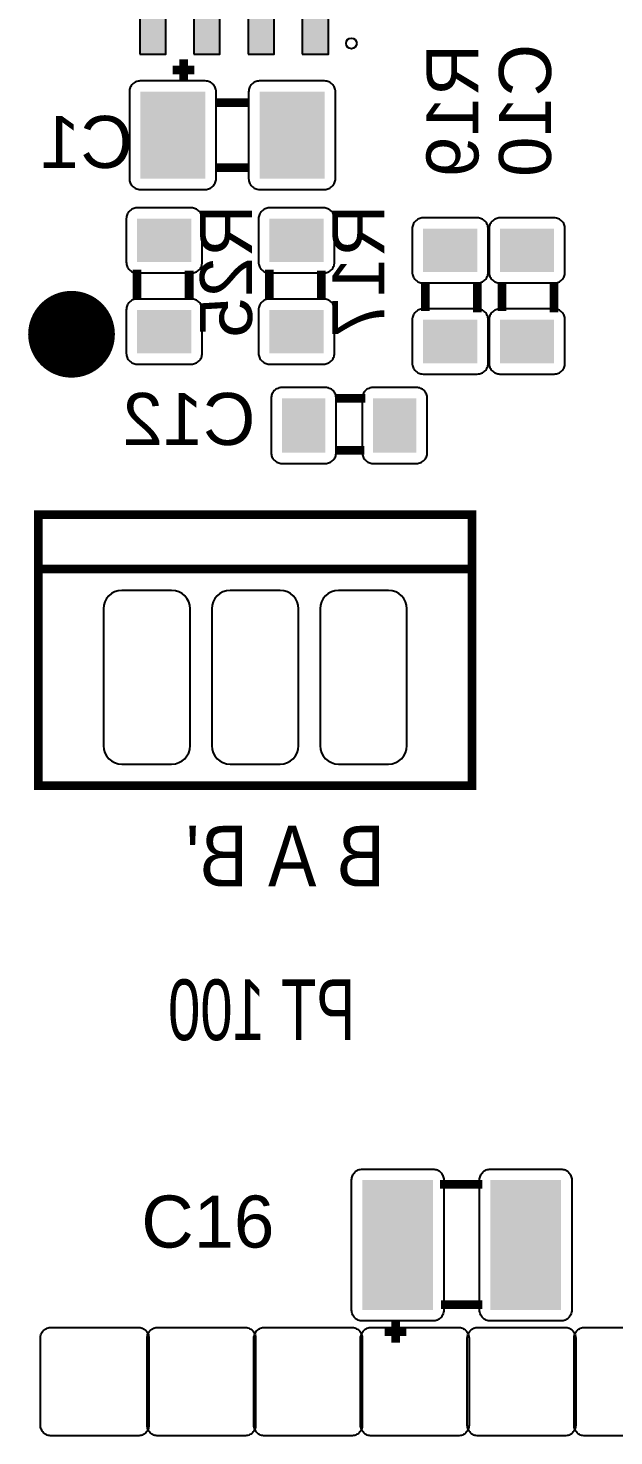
# Model space of a CAD drawing. Header units: inches. Extents: x -1.93 to 1.94, y -2.6 to 2.6.
# Drawn here: x 0.571 to 1.111, y -1.503 to -0.204 of the extents above; entities that cross this region are included whole.
import ezdxf

# ---------------------------------------------------------------- set-up
doc = ezdxf.new("R2010")
doc.units = ezdxf.units.IN
doc.layers.get('0').update_dxf_attribs({"linetype": 'CONTINUOUS'})

# ---------------------------------------------------------------- blocks, each defined once
blk = doc.blocks.new('RPAD')
blk.add_trace([(-0.5, -0.5), (-0.5, 0.5), (0.5, -0.5), (0.5, 0.5)])
blk = doc.blocks.new('EPAD')
at = {"const_width": 0.5}
blk.add_lwpolyline([(-0.25, 0, 1), (0.25, 0, 1)], format="xyb", close=True, dxfattribs=at)

msp = doc.modelspace()

# ---------------------------------------------------------------- linework, layer by layer
for points in [[(0.674102, -0.228413), (0.698102, -0.228413), (0.698102, -0.157413), (0.674102, -0.157413), (0.674102, -0.228413)], [(0.724102, -0.228413), (0.748102, -0.228413), (0.748102, -0.157413), (0.724102, -0.157413), (0.724102, -0.228413)], [(0.774102, -0.228413), (0.798102, -0.228413), (0.798102, -0.157413), (0.774102, -0.157413), (0.774102, -0.228413)], [(0.824102, -0.228413), (0.848102, -0.228413), (0.848102, -0.157413), (0.824102, -0.157413), (0.824102, -0.228413)], [(0.734606, -0.25315), (0.674606, -0.25315), (0.673567, -0.2532), (0.672562, -0.253348), (0.671595, -0.253591), (0.670671, -0.253921), (0.669794, -0.254336), (0.66897, -0.254831), (0.668203, -0.2554), (0.667497, -0.25604), (0.666857, -0.256746), (0.666287, -0.257514), (0.665793, -0.258338), (0.665378, -0.259214), (0.665047, -0.260138), (0.664805, -0.261105), (0.664657, -0.26211), (0.664606, -0.26315), (0.664606, -0.34315), (0.664657, -0.344189), (0.664805, -0.345194), (0.665047, -0.346161), (0.665378, -0.347085), (0.665793, -0.347961), (0.666287, -0.348785), (0.666857, -0.349553), (0.667497, -0.350259), (0.668203, -0.350899), (0.66897, -0.351469), (0.669794, -0.351963), (0.670671, -0.352378), (0.671595, -0.352709), (0.672562, -0.352951), (0.673567, -0.353099), (0.674606, -0.35315), (0.734606, -0.35315), (0.735646, -0.353099), (0.736651, -0.352951), (0.737618, -0.352709), (0.738542, -0.352378), (0.739418, -0.351963), (0.740242, -0.351469), (0.74101, -0.350899), (0.741716, -0.350259), (0.742356, -0.349553), (0.742925, -0.348785), (0.74342, -0.347961), (0.743835, -0.347085), (0.744165, -0.346161), (0.744407, -0.345194), (0.744556, -0.344189), (0.744606, -0.34315), (0.744606, -0.26315), (0.744556, -0.26211), (0.744407, -0.261105), (0.744165, -0.260138), (0.743835, -0.259214), (0.74342, -0.258338), (0.742925, -0.257514), (0.742356, -0.256746), (0.741716, -0.25604), (0.74101, -0.2554), (0.740242, -0.254831), (0.739418, -0.254336), (0.738542, -0.253921), (0.737618, -0.253591), (0.736651, -0.253348), (0.735646, -0.2532), (0.734606, -0.25315)], [(0.844606, -0.25315), (0.784606, -0.25315), (0.783567, -0.2532), (0.782562, -0.253348), (0.781595, -0.253591), (0.780671, -0.253921), (0.779794, -0.254336), (0.77897, -0.254831), (0.778203, -0.2554), (0.777497, -0.25604), (0.776857, -0.256746), (0.776287, -0.257514), (0.775793, -0.258338), (0.775378, -0.259214), (0.775047, -0.260138), (0.774805, -0.261105), (0.774657, -0.26211), (0.774606, -0.26315), (0.774606, -0.34315), (0.774657, -0.344189), (0.774805, -0.345194), (0.775047, -0.346161), (0.775378, -0.347085), (0.775793, -0.347961), (0.776287, -0.348785), (0.776857, -0.349553), (0.777497, -0.350259), (0.778203, -0.350899), (0.77897, -0.351469), (0.779794, -0.351963), (0.780671, -0.352378), (0.781595, -0.352709), (0.782562, -0.352951), (0.783567, -0.353099), (0.784606, -0.35315), (0.844606, -0.35315), (0.845646, -0.353099), (0.846651, -0.352951), (0.847618, -0.352709), (0.848542, -0.352378), (0.849418, -0.351963), (0.850242, -0.351469), (0.85101, -0.350899), (0.851716, -0.350259), (0.852356, -0.349553), (0.852925, -0.348785), (0.85342, -0.347961), (0.853835, -0.347085), (0.854165, -0.346161), (0.854407, -0.345194), (0.854556, -0.344189), (0.854606, -0.34315), (0.854606, -0.26315), (0.854556, -0.26211), (0.854407, -0.261105), (0.854165, -0.260138), (0.853835, -0.259214), (0.85342, -0.258338), (0.852925, -0.257514), (0.852356, -0.256746), (0.851716, -0.25604), (0.85101, -0.2554), (0.850242, -0.254831), (0.849418, -0.254336), (0.848542, -0.253921), (0.847618, -0.253591), (0.846651, -0.253348), (0.845646, -0.2532), (0.844606, -0.25315)], [(0.731732, -0.420252), (0.731732, -0.380252), (0.731682, -0.379213), (0.731533, -0.378207), (0.731291, -0.377241), (0.730961, -0.376317), (0.730546, -0.37544), (0.730051, -0.374616), (0.729482, -0.373848), (0.728842, -0.373143), (0.728135, -0.372502), (0.727368, -0.371933), (0.726544, -0.371439), (0.725668, -0.371024), (0.724744, -0.370693), (0.723777, -0.370451), (0.722772, -0.370302), (0.721732, -0.370252), (0.671732, -0.370252), (0.670693, -0.370302), (0.669688, -0.370451), (0.668721, -0.370693), (0.667797, -0.371024), (0.66692, -0.371439), (0.666096, -0.371933), (0.665329, -0.372502), (0.664623, -0.373143), (0.663983, -0.373848), (0.663413, -0.374616), (0.662919, -0.37544), (0.662504, -0.376317), (0.662173, -0.377241), (0.661931, -0.378207), (0.661783, -0.379213), (0.661732, -0.380252), (0.661732, -0.420252), (0.661783, -0.421291), (0.661931, -0.422296), (0.662173, -0.423263), (0.662504, -0.424187), (0.662919, -0.425064), (0.663413, -0.425888), (0.663983, -0.426656), (0.664623, -0.427361), (0.665329, -0.428002), (0.666096, -0.428571), (0.66692, -0.429065), (0.667797, -0.42948), (0.668721, -0.429811), (0.669688, -0.430053), (0.670693, -0.430202), (0.671732, -0.430252), (0.721732, -0.430252), (0.722772, -0.430202), (0.723777, -0.430053), (0.724744, -0.429811), (0.725668, -0.42948), (0.726544, -0.429065), (0.727368, -0.428571), (0.728135, -0.428002), (0.728842, -0.427361), (0.729482, -0.426656), (0.730051, -0.425888), (0.730546, -0.425064), (0.730961, -0.424187), (0.731291, -0.423263), (0.731533, -0.422296), (0.731682, -0.421291), (0.731732, -0.420252)], [(0.85378, -0.420252), (0.85378, -0.380252), (0.853729, -0.379213), (0.853581, -0.378207), (0.853339, -0.377241), (0.853008, -0.376317), (0.852593, -0.37544), (0.852098, -0.374616), (0.851529, -0.373848), (0.850889, -0.373143), (0.850183, -0.372502), (0.849415, -0.371933), (0.848591, -0.371439), (0.847715, -0.371024), (0.846791, -0.370693), (0.845824, -0.370451), (0.844819, -0.370302), (0.84378, -0.370252), (0.79378, -0.370252), (0.79274, -0.370302), (0.791735, -0.370451), (0.790768, -0.370693), (0.789844, -0.371024), (0.788968, -0.371439), (0.788144, -0.371933), (0.787376, -0.372502), (0.78667, -0.373143), (0.78603, -0.373848), (0.785461, -0.374616), (0.784966, -0.37544), (0.784551, -0.376317), (0.78422, -0.377241), (0.783978, -0.378207), (0.78383, -0.379213), (0.78378, -0.380252), (0.78378, -0.420252), (0.78383, -0.421291), (0.783978, -0.422296), (0.78422, -0.423263), (0.784551, -0.424187), (0.784966, -0.425064), (0.785461, -0.425888), (0.78603, -0.426656), (0.78667, -0.427361), (0.787376, -0.428002), (0.788144, -0.428571), (0.788968, -0.429065), (0.789844, -0.42948), (0.790768, -0.429811), (0.791735, -0.430053), (0.79274, -0.430202), (0.79378, -0.430252), (0.84378, -0.430252), (0.844819, -0.430202), (0.845824, -0.430053), (0.846791, -0.429811), (0.847715, -0.42948), (0.848591, -0.429065), (0.849415, -0.428571), (0.850183, -0.428002), (0.850889, -0.427361), (0.851529, -0.426656), (0.852098, -0.425888), (0.852593, -0.425064), (0.853008, -0.424187), (0.853339, -0.423263), (0.853581, -0.422296), (0.853729, -0.421291), (0.85378, -0.420252)], [(0.925512, -0.389449), (0.925512, -0.429449), (0.925562, -0.430488), (0.925711, -0.431493), (0.925953, -0.43246), (0.926283, -0.433384), (0.926698, -0.434261), (0.927193, -0.435085), (0.927762, -0.435852), (0.928402, -0.436558), (0.929109, -0.437198), (0.929876, -0.437768), (0.9307, -0.438262), (0.931576, -0.438677), (0.9325, -0.439008), (0.933467, -0.43925), (0.934472, -0.439398), (0.935512, -0.439449), (0.985512, -0.439449), (0.986551, -0.439398), (0.987556, -0.43925), (0.988523, -0.439008), (0.989447, -0.438677), (0.990324, -0.438262), (0.991148, -0.437768), (0.991915, -0.437198), (0.992621, -0.436558), (0.993261, -0.435852), (0.993831, -0.435085), (0.994326, -0.434261), (0.99474, -0.433384), (0.995071, -0.43246), (0.995313, -0.431493), (0.995461, -0.430488), (0.995512, -0.429449), (0.995512, -0.389449), (0.995461, -0.388409), (0.995313, -0.387404), (0.995071, -0.386437), (0.99474, -0.385513), (0.994326, -0.384637), (0.993831, -0.383813), (0.993261, -0.383045), (0.992621, -0.382339), (0.991915, -0.381699), (0.991148, -0.38113), (0.990324, -0.380635), (0.989447, -0.38022), (0.988523, -0.37989), (0.987556, -0.379648), (0.986551, -0.379499), (0.985512, -0.379449), (0.935512, -0.379449), (0.934472, -0.379499), (0.933467, -0.379648), (0.9325, -0.37989), (0.931576, -0.38022), (0.9307, -0.380635), (0.929876, -0.38113), (0.929109, -0.381699), (0.928402, -0.382339), (0.927762, -0.383045), (0.927193, -0.383813), (0.926698, -0.384637), (0.926283, -0.385513), (0.925953, -0.386437), (0.925711, -0.387404), (0.925562, -0.388409), (0.925512, -0.389449)], [(0.996378, -0.389449), (0.996378, -0.429449), (0.996428, -0.430488), (0.996577, -0.431493), (0.996819, -0.43246), (0.99715, -0.433384), (0.997564, -0.434261), (0.998059, -0.435085), (0.998628, -0.435852), (0.999269, -0.436558), (0.999975, -0.437198), (1.000742, -0.437768), (1.001566, -0.438262), (1.002443, -0.438677), (1.003367, -0.439008), (1.004333, -0.43925), (1.005339, -0.439398), (1.006378, -0.439449), (1.056378, -0.439449), (1.057417, -0.439398), (1.058422, -0.43925), (1.059389, -0.439008), (1.060313, -0.438677), (1.06119, -0.438262), (1.062014, -0.437768), (1.062781, -0.437198), (1.063487, -0.436558), (1.064128, -0.435852), (1.064697, -0.435085), (1.065192, -0.434261), (1.065606, -0.433384), (1.065937, -0.43246), (1.066179, -0.431493), (1.066328, -0.430488), (1.066378, -0.429449), (1.066378, -0.389449), (1.066328, -0.388409), (1.066179, -0.387404), (1.065937, -0.386437), (1.065606, -0.385513), (1.065192, -0.384637), (1.064697, -0.383813), (1.064128, -0.383045), (1.063487, -0.382339), (1.062781, -0.381699), (1.062014, -0.38113), (1.06119, -0.380635), (1.060313, -0.38022), (1.059389, -0.37989), (1.058422, -0.379648), (1.057417, -0.379499), (1.056378, -0.379449), (1.006378, -0.379449), (1.005339, -0.379499), (1.004333, -0.379648), (1.003367, -0.37989), (1.002443, -0.38022), (1.001566, -0.380635), (1.000742, -0.38113), (0.999975, -0.381699), (0.999269, -0.382339), (0.998628, -0.383045), (0.998059, -0.383813), (0.997564, -0.384637), (0.99715, -0.385513), (0.996819, -0.386437), (0.996577, -0.387404), (0.996428, -0.388409), (0.996378, -0.389449)], [(0.731732, -0.504252), (0.731732, -0.464252), (0.731682, -0.463213), (0.731533, -0.462207), (0.731291, -0.461241), (0.730961, -0.460317), (0.730546, -0.45944), (0.730051, -0.458616), (0.729482, -0.457848), (0.728842, -0.457143), (0.728135, -0.456502), (0.727368, -0.455933), (0.726544, -0.455439), (0.725668, -0.455024), (0.724744, -0.454693), (0.723777, -0.454451), (0.722772, -0.454302), (0.721732, -0.454252), (0.671732, -0.454252), (0.670693, -0.454302), (0.669688, -0.454451), (0.668721, -0.454693), (0.667797, -0.455024), (0.66692, -0.455439), (0.666096, -0.455933), (0.665329, -0.456502), (0.664623, -0.457143), (0.663983, -0.457848), (0.663413, -0.458616), (0.662919, -0.45944), (0.662504, -0.460317), (0.662173, -0.461241), (0.661931, -0.462207), (0.661783, -0.463213), (0.661732, -0.464252), (0.661732, -0.504252), (0.661783, -0.505291), (0.661931, -0.506296), (0.662173, -0.507263), (0.662504, -0.508187), (0.662919, -0.509064), (0.663413, -0.509888), (0.663983, -0.510656), (0.664623, -0.511361), (0.665329, -0.512002), (0.666096, -0.512571), (0.66692, -0.513065), (0.667797, -0.51348), (0.668721, -0.513811), (0.669688, -0.514053), (0.670693, -0.514202), (0.671732, -0.514252), (0.721732, -0.514252), (0.722772, -0.514202), (0.723777, -0.514053), (0.724744, -0.513811), (0.725668, -0.51348), (0.726544, -0.513065), (0.727368, -0.512571), (0.728135, -0.512002), (0.728842, -0.511361), (0.729482, -0.510656), (0.730051, -0.509888), (0.730546, -0.509064), (0.730961, -0.508187), (0.731291, -0.507263), (0.731533, -0.506296), (0.731682, -0.505291), (0.731732, -0.504252)], [(0.85378, -0.504252), (0.85378, -0.464252), (0.853729, -0.463213), (0.853581, -0.462207), (0.853339, -0.461241), (0.853008, -0.460317), (0.852593, -0.45944), (0.852098, -0.458616), (0.851529, -0.457848), (0.850889, -0.457143), (0.850183, -0.456502), (0.849415, -0.455933), (0.848591, -0.455439), (0.847715, -0.455024), (0.846791, -0.454693), (0.845824, -0.454451), (0.844819, -0.454302), (0.84378, -0.454252), (0.79378, -0.454252), (0.79274, -0.454302), (0.791735, -0.454451), (0.790768, -0.454693), (0.789844, -0.455024), (0.788968, -0.455439), (0.788144, -0.455933), (0.787376, -0.456502), (0.78667, -0.457143), (0.78603, -0.457848), (0.785461, -0.458616), (0.784966, -0.45944), (0.784551, -0.460317), (0.78422, -0.461241), (0.783978, -0.462207), (0.78383, -0.463213), (0.78378, -0.464252), (0.78378, -0.504252), (0.78383, -0.505291), (0.783978, -0.506296), (0.78422, -0.507263), (0.784551, -0.508187), (0.784966, -0.509064), (0.785461, -0.509888), (0.78603, -0.510656), (0.78667, -0.511361), (0.787376, -0.512002), (0.788144, -0.512571), (0.788968, -0.513065), (0.789844, -0.51348), (0.790768, -0.513811), (0.791735, -0.514053), (0.79274, -0.514202), (0.79378, -0.514252), (0.84378, -0.514252), (0.844819, -0.514202), (0.845824, -0.514053), (0.846791, -0.513811), (0.847715, -0.51348), (0.848591, -0.513065), (0.849415, -0.512571), (0.850183, -0.512002), (0.850889, -0.511361), (0.851529, -0.510656), (0.852098, -0.509888), (0.852593, -0.509064), (0.853008, -0.508187), (0.853339, -0.507263), (0.853581, -0.506296), (0.853729, -0.505291), (0.85378, -0.504252)], [(0.925512, -0.473449), (0.925512, -0.513449), (0.925562, -0.514488), (0.925711, -0.515493), (0.925953, -0.51646), (0.926283, -0.517384), (0.926698, -0.518261), (0.927193, -0.519085), (0.927762, -0.519852), (0.928402, -0.520558), (0.929109, -0.521198), (0.929876, -0.521768), (0.9307, -0.522262), (0.931576, -0.522677), (0.9325, -0.523008), (0.933467, -0.52325), (0.934472, -0.523398), (0.935512, -0.523449), (0.985512, -0.523449), (0.986551, -0.523398), (0.987556, -0.52325), (0.988523, -0.523008), (0.989447, -0.522677), (0.990324, -0.522262), (0.991148, -0.521768), (0.991915, -0.521198), (0.992621, -0.520558), (0.993261, -0.519852), (0.993831, -0.519085), (0.994326, -0.518261), (0.99474, -0.517384), (0.995071, -0.51646), (0.995313, -0.515493), (0.995461, -0.514488), (0.995512, -0.513449), (0.995512, -0.473449), (0.995461, -0.472409), (0.995313, -0.471404), (0.995071, -0.470437), (0.99474, -0.469513), (0.994326, -0.468637), (0.993831, -0.467813), (0.993261, -0.467045), (0.992621, -0.466339), (0.991915, -0.465699), (0.991148, -0.46513), (0.990324, -0.464635), (0.989447, -0.46422), (0.988523, -0.46389), (0.987556, -0.463648), (0.986551, -0.463499), (0.985512, -0.463449), (0.935512, -0.463449), (0.934472, -0.463499), (0.933467, -0.463648), (0.9325, -0.46389), (0.931576, -0.46422), (0.9307, -0.464635), (0.929876, -0.46513), (0.929109, -0.465699), (0.928402, -0.466339), (0.927762, -0.467045), (0.927193, -0.467813), (0.926698, -0.468637), (0.926283, -0.469513), (0.925953, -0.470437), (0.925711, -0.471404), (0.925562, -0.472409), (0.925512, -0.473449)], [(0.996378, -0.473449), (0.996378, -0.513449), (0.996428, -0.514488), (0.996577, -0.515493), (0.996819, -0.51646), (0.99715, -0.517384), (0.997564, -0.518261), (0.998059, -0.519085), (0.998628, -0.519852), (0.999269, -0.520558), (0.999975, -0.521198), (1.000742, -0.521768), (1.001566, -0.522262), (1.002443, -0.522677), (1.003367, -0.523008), (1.004333, -0.52325), (1.005339, -0.523398), (1.006378, -0.523449), (1.056378, -0.523449), (1.057417, -0.523398), (1.058422, -0.52325), (1.059389, -0.523008), (1.060313, -0.522677), (1.06119, -0.522262), (1.062014, -0.521768), (1.062781, -0.521198), (1.063487, -0.520558), (1.064128, -0.519852), (1.064697, -0.519085), (1.065192, -0.518261), (1.065606, -0.517384), (1.065937, -0.51646), (1.066179, -0.515493), (1.066328, -0.514488), (1.066378, -0.513449), (1.066378, -0.473449), (1.066328, -0.472409), (1.066179, -0.471404), (1.065937, -0.470437), (1.065606, -0.469513), (1.065192, -0.468637), (1.064697, -0.467813), (1.064128, -0.467045), (1.063487, -0.466339), (1.062781, -0.465699), (1.062014, -0.46513), (1.06119, -0.464635), (1.060313, -0.46422), (1.059389, -0.46389), (1.058422, -0.463648), (1.057417, -0.463499), (1.056378, -0.463449), (1.006378, -0.463449), (1.005339, -0.463499), (1.004333, -0.463648), (1.003367, -0.46389), (1.002443, -0.46422), (1.001566, -0.464635), (1.000742, -0.46513), (0.999975, -0.465699), (0.999269, -0.466339), (0.998628, -0.467045), (0.998059, -0.467813), (0.997564, -0.468637), (0.99715, -0.469513), (0.996819, -0.470437), (0.996577, -0.471404), (0.996428, -0.472409), (0.996378, -0.473449)], [(0.805331, -0.605866), (0.845331, -0.605866), (0.84637, -0.605816), (0.847375, -0.605667), (0.848342, -0.605425), (0.849266, -0.605094), (0.850143, -0.60468), (0.850967, -0.604185), (0.851734, -0.603616), (0.85244, -0.602976), (0.85308, -0.602269), (0.85365, -0.601502), (0.854144, -0.600678), (0.854559, -0.599802), (0.85489, -0.598878), (0.855132, -0.597911), (0.85528, -0.596906), (0.855331, -0.595866), (0.855331, -0.545866), (0.85528, -0.544827), (0.855132, -0.543822), (0.85489, -0.542855), (0.854559, -0.541931), (0.854144, -0.541054), (0.85365, -0.54023), (0.85308, -0.539463), (0.85244, -0.538757), (0.851734, -0.538117), (0.850967, -0.537547), (0.850143, -0.537052), (0.849266, -0.536638), (0.848342, -0.536307), (0.847375, -0.536065), (0.84637, -0.535917), (0.845331, -0.535866), (0.805331, -0.535866), (0.804291, -0.535917), (0.803286, -0.536065), (0.802319, -0.536307), (0.801395, -0.536638), (0.800519, -0.537052), (0.799695, -0.537547), (0.798927, -0.538117), (0.798221, -0.538757), (0.797581, -0.539463), (0.797012, -0.54023), (0.796517, -0.541054), (0.796102, -0.541931), (0.795772, -0.542855), (0.79553, -0.543822), (0.795381, -0.544827), (0.795331, -0.545866), (0.795331, -0.595866), (0.795381, -0.596906), (0.79553, -0.597911), (0.795772, -0.598878), (0.796102, -0.599802), (0.796517, -0.600678), (0.797012, -0.601502), (0.797581, -0.602269), (0.798221, -0.602976), (0.798927, -0.603616), (0.799695, -0.604185), (0.800519, -0.60468), (0.801395, -0.605094), (0.802319, -0.605425), (0.803286, -0.605667), (0.804291, -0.605816), (0.805331, -0.605866)], [(0.889331, -0.605866), (0.929331, -0.605866), (0.93037, -0.605816), (0.931375, -0.605667), (0.932342, -0.605425), (0.933266, -0.605094), (0.934143, -0.60468), (0.934967, -0.604185), (0.935734, -0.603616), (0.93644, -0.602976), (0.93708, -0.602269), (0.93765, -0.601502), (0.938144, -0.600678), (0.938559, -0.599802), (0.93889, -0.598878), (0.939132, -0.597911), (0.93928, -0.596906), (0.939331, -0.595866), (0.939331, -0.545866), (0.93928, -0.544827), (0.939132, -0.543822), (0.93889, -0.542855), (0.938559, -0.541931), (0.938144, -0.541054), (0.93765, -0.54023), (0.93708, -0.539463), (0.93644, -0.538757), (0.935734, -0.538117), (0.934967, -0.537547), (0.934143, -0.537052), (0.933266, -0.536638), (0.932342, -0.536307), (0.931375, -0.536065), (0.93037, -0.535917), (0.929331, -0.535866), (0.889331, -0.535866), (0.888291, -0.535917), (0.887286, -0.536065), (0.886319, -0.536307), (0.885395, -0.536638), (0.884519, -0.537052), (0.883695, -0.537547), (0.882927, -0.538117), (0.882221, -0.538757), (0.881581, -0.539463), (0.881012, -0.54023), (0.880517, -0.541054), (0.880102, -0.541931), (0.879772, -0.542855), (0.87953, -0.543822), (0.879381, -0.544827), (0.879331, -0.545866), (0.879331, -0.595866), (0.879381, -0.596906), (0.87953, -0.597911), (0.879772, -0.598878), (0.880102, -0.599802), (0.880517, -0.600678), (0.881012, -0.601502), (0.881581, -0.602269), (0.882221, -0.602976), (0.882927, -0.603616), (0.883695, -0.604185), (0.884519, -0.60468), (0.885395, -0.605094), (0.886319, -0.605425), (0.887286, -0.605667), (0.888291, -0.605816), (0.889331, -0.605866)], [(0.703591, -0.72315), (0.657591, -0.72315), (0.654115, -0.723488), (0.6509, -0.724461), (0.648009, -0.726007), (0.645505, -0.728064), (0.643448, -0.730569), (0.641902, -0.733459), (0.640929, -0.736674), (0.640591, -0.74015), (0.640591, -0.86615), (0.640929, -0.869626), (0.641902, -0.87284), (0.643448, -0.875731), (0.645505, -0.878235), (0.648009, -0.880292), (0.6509, -0.881838), (0.654115, -0.882811), (0.657591, -0.88315), (0.703591, -0.88315), (0.707067, -0.882811), (0.710281, -0.881838), (0.713172, -0.880292), (0.715676, -0.878235), (0.717733, -0.875731), (0.719279, -0.87284), (0.720252, -0.869626), (0.720591, -0.86615), (0.720591, -0.74015), (0.720252, -0.736674), (0.719279, -0.733459), (0.717733, -0.730569), (0.715676, -0.728064), (0.713172, -0.726007), (0.710281, -0.724461), (0.707067, -0.723488), (0.703591, -0.72315)], [(0.803591, -0.72315), (0.757591, -0.72315), (0.754115, -0.723488), (0.7509, -0.724461), (0.748009, -0.726007), (0.745505, -0.728064), (0.743448, -0.730569), (0.741902, -0.733459), (0.740929, -0.736674), (0.740591, -0.74015), (0.740591, -0.86615), (0.740929, -0.869626), (0.741902, -0.87284), (0.743448, -0.875731), (0.745505, -0.878235), (0.748009, -0.880292), (0.7509, -0.881838), (0.754115, -0.882811), (0.757591, -0.88315), (0.803591, -0.88315), (0.807067, -0.882811), (0.810281, -0.881838), (0.813172, -0.880292), (0.815676, -0.878235), (0.817733, -0.875731), (0.819279, -0.87284), (0.820252, -0.869626), (0.820591, -0.86615), (0.820591, -0.74015), (0.820252, -0.736674), (0.819279, -0.733459), (0.817733, -0.730569), (0.815676, -0.728064), (0.813172, -0.726007), (0.810281, -0.724461), (0.807067, -0.723488), (0.803591, -0.72315)], [(0.903591, -0.72315), (0.857591, -0.72315), (0.854115, -0.723488), (0.8509, -0.724461), (0.848009, -0.726007), (0.845505, -0.728064), (0.843448, -0.730569), (0.841902, -0.733459), (0.840929, -0.736674), (0.840591, -0.74015), (0.840591, -0.86615), (0.840929, -0.869626), (0.841902, -0.87284), (0.843448, -0.875731), (0.845505, -0.878235), (0.848009, -0.880292), (0.8509, -0.881838), (0.854115, -0.882811), (0.857591, -0.88315), (0.903591, -0.88315), (0.907067, -0.882811), (0.910281, -0.881838), (0.913172, -0.880292), (0.915676, -0.878235), (0.917733, -0.875731), (0.919279, -0.87284), (0.920252, -0.869626), (0.920591, -0.86615), (0.920591, -0.74015), (0.920252, -0.736674), (0.919279, -0.733459), (0.917733, -0.730569), (0.915676, -0.728064), (0.913172, -0.726007), (0.910281, -0.724461), (0.907067, -0.723488), (0.903591, -0.72315)], [(0.944587, -1.396772), (0.879587, -1.396772), (0.878547, -1.396721), (0.877542, -1.396573), (0.876575, -1.396331), (0.875651, -1.396), (0.874775, -1.395585), (0.873951, -1.395091), (0.873183, -1.394521), (0.872477, -1.393881), (0.871837, -1.393175), (0.871268, -1.392407), (0.870773, -1.391583), (0.870358, -1.390707), (0.870028, -1.389783), (0.869785, -1.388816), (0.869637, -1.387811), (0.869587, -1.386772), (0.869587, -1.266772), (0.869637, -1.265732), (0.869785, -1.264727), (0.870028, -1.26376), (0.870358, -1.262836), (0.870773, -1.26196), (0.871268, -1.261136), (0.871837, -1.260369), (0.872477, -1.259662), (0.873183, -1.259022), (0.873951, -1.258453), (0.874775, -1.257958), (0.875651, -1.257543), (0.876575, -1.257213), (0.877542, -1.25697), (0.878547, -1.256822), (0.879587, -1.256772), (0.944587, -1.256772), (0.945626, -1.256822), (0.946631, -1.25697), (0.947598, -1.257213), (0.948522, -1.257543), (0.949398, -1.257958), (0.950222, -1.258453), (0.95099, -1.259022), (0.951696, -1.259662), (0.952336, -1.260369), (0.952906, -1.261136), (0.9534, -1.26196), (0.953815, -1.262836), (0.954146, -1.26376), (0.954388, -1.264727), (0.954536, -1.265732), (0.954587, -1.266772), (0.954587, -1.386772), (0.954536, -1.387811), (0.954388, -1.388816), (0.954146, -1.389783), (0.953815, -1.390707), (0.9534, -1.391583), (0.952906, -1.392407), (0.952336, -1.393175), (0.951696, -1.393881), (0.95099, -1.394521), (0.950222, -1.395091), (0.949398, -1.395585), (0.948522, -1.396), (0.947598, -1.396331), (0.946631, -1.396573), (0.945626, -1.396721), (0.944587, -1.396772)], [(1.062587, -1.396772), (0.997587, -1.396772), (0.996547, -1.396721), (0.995542, -1.396573), (0.994575, -1.396331), (0.993651, -1.396), (0.992775, -1.395585), (0.991951, -1.395091), (0.991183, -1.394521), (0.990477, -1.393881), (0.989837, -1.393175), (0.989268, -1.392407), (0.988773, -1.391583), (0.988358, -1.390707), (0.988028, -1.389783), (0.987785, -1.388816), (0.987637, -1.387811), (0.987587, -1.386772), (0.987587, -1.266772), (0.987637, -1.265732), (0.987785, -1.264727), (0.988028, -1.26376), (0.988358, -1.262836), (0.988773, -1.26196), (0.989268, -1.261136), (0.989837, -1.260369), (0.990477, -1.259662), (0.991183, -1.259022), (0.991951, -1.258453), (0.992775, -1.257958), (0.993651, -1.257543), (0.994575, -1.257213), (0.995542, -1.25697), (0.996547, -1.256822), (0.997587, -1.256772), (1.062587, -1.256772), (1.063626, -1.256822), (1.064631, -1.25697), (1.065598, -1.257213), (1.066522, -1.257543), (1.067398, -1.257958), (1.068222, -1.258453), (1.06899, -1.259022), (1.069696, -1.259662), (1.070336, -1.260369), (1.070906, -1.261136), (1.0714, -1.26196), (1.071815, -1.262836), (1.072146, -1.26376), (1.072388, -1.264727), (1.072536, -1.265732), (1.072587, -1.266772), (1.072587, -1.386772), (1.072536, -1.387811), (1.072388, -1.388816), (1.072146, -1.389783), (1.071815, -1.390707), (1.0714, -1.391583), (1.070906, -1.392407), (1.070336, -1.393175), (1.069696, -1.393881), (1.06899, -1.394521), (1.068222, -1.395091), (1.067398, -1.395585), (1.066522, -1.396), (1.065598, -1.396331), (1.064631, -1.396573), (1.063626, -1.396721), (1.062587, -1.396772)], [(0.672559, -1.502756), (0.592559, -1.502756), (0.59152, -1.502706), (0.590515, -1.502557), (0.589548, -1.502315), (0.588624, -1.501984), (0.587747, -1.50157), (0.586923, -1.501075), (0.586156, -1.500506), (0.58545, -1.499865), (0.584809, -1.499159), (0.58424, -1.498392), (0.583746, -1.497568), (0.583331, -1.496691), (0.583, -1.495767), (0.582758, -1.4948), (0.582609, -1.493795), (0.582559, -1.492756), (0.582559, -1.412756), (0.582609, -1.411717), (0.582758, -1.410711), (0.583, -1.409744), (0.583331, -1.40882), (0.583746, -1.407944), (0.58424, -1.40712), (0.584809, -1.406353), (0.58545, -1.405646), (0.586156, -1.405006), (0.586923, -1.404437), (0.587747, -1.403942), (0.588624, -1.403528), (0.589548, -1.403197), (0.590515, -1.402955), (0.59152, -1.402806), (0.592559, -1.402756), (0.672559, -1.402756), (0.673598, -1.402806), (0.674604, -1.402955), (0.67557, -1.403197), (0.676494, -1.403528), (0.677371, -1.403942), (0.678195, -1.404437), (0.678963, -1.405006), (0.679669, -1.405646), (0.680309, -1.406353), (0.680878, -1.40712), (0.681372, -1.407944), (0.681787, -1.40882), (0.682118, -1.409744), (0.68236, -1.410711), (0.682509, -1.411717), (0.682559, -1.412756), (0.682559, -1.492756), (0.682509, -1.493795), (0.68236, -1.4948), (0.682118, -1.495767), (0.681787, -1.496691), (0.681372, -1.497568), (0.680878, -1.498392), (0.680309, -1.499159), (0.679669, -1.499865), (0.678963, -1.500506), (0.678195, -1.501075), (0.677371, -1.50157), (0.676494, -1.501984), (0.67557, -1.502315), (0.674604, -1.502557), (0.673598, -1.502706), (0.672559, -1.502756)], [(0.770984, -1.502756), (0.690984, -1.502756), (0.689945, -1.502706), (0.68894, -1.502557), (0.687973, -1.502315), (0.687049, -1.501984), (0.686172, -1.50157), (0.685348, -1.501075), (0.684581, -1.500506), (0.683875, -1.499865), (0.683235, -1.499159), (0.682665, -1.498392), (0.682171, -1.497568), (0.681756, -1.496691), (0.681425, -1.495767), (0.681183, -1.4948), (0.681035, -1.493795), (0.680984, -1.492756), (0.680984, -1.412756), (0.681035, -1.411717), (0.681183, -1.410711), (0.681425, -1.409744), (0.681756, -1.40882), (0.682171, -1.407944), (0.682665, -1.40712), (0.683235, -1.406353), (0.683875, -1.405646), (0.684581, -1.405006), (0.685348, -1.404437), (0.686172, -1.403942), (0.687049, -1.403528), (0.687973, -1.403197), (0.68894, -1.402955), (0.689945, -1.402806), (0.690984, -1.402756), (0.770984, -1.402756), (0.772024, -1.402806), (0.773029, -1.402955), (0.773996, -1.403197), (0.77492, -1.403528), (0.775796, -1.403942), (0.77662, -1.404437), (0.777388, -1.405006), (0.778094, -1.405646), (0.778734, -1.406353), (0.779303, -1.40712), (0.779798, -1.407944), (0.780213, -1.40882), (0.780543, -1.409744), (0.780785, -1.410711), (0.780934, -1.411717), (0.780984, -1.412756), (0.780984, -1.492756), (0.780934, -1.493795), (0.780785, -1.4948), (0.780543, -1.495767), (0.780213, -1.496691), (0.779798, -1.497568), (0.779303, -1.498392), (0.778734, -1.499159), (0.778094, -1.499865), (0.777388, -1.500506), (0.77662, -1.501075), (0.775796, -1.50157), (0.77492, -1.501984), (0.773996, -1.502315), (0.773029, -1.502557), (0.772024, -1.502706), (0.770984, -1.502756)], [(0.869409, -1.502756), (0.789409, -1.502756), (0.78837, -1.502706), (0.787365, -1.502557), (0.786398, -1.502315), (0.785474, -1.501984), (0.784598, -1.50157), (0.783774, -1.501075), (0.783006, -1.500506), (0.7823, -1.499865), (0.78166, -1.499159), (0.781091, -1.498392), (0.780596, -1.497568), (0.780181, -1.496691), (0.77985, -1.495767), (0.779608, -1.4948), (0.77946, -1.493795), (0.779409, -1.492756), (0.779409, -1.412756), (0.77946, -1.411717), (0.779608, -1.410711), (0.77985, -1.409744), (0.780181, -1.40882), (0.780596, -1.407944), (0.781091, -1.40712), (0.78166, -1.406353), (0.7823, -1.405646), (0.783006, -1.405006), (0.783774, -1.404437), (0.784598, -1.403942), (0.785474, -1.403528), (0.786398, -1.403197), (0.787365, -1.402955), (0.78837, -1.402806), (0.789409, -1.402756), (0.869409, -1.402756), (0.870449, -1.402806), (0.871454, -1.402955), (0.872421, -1.403197), (0.873345, -1.403528), (0.874221, -1.403942), (0.875045, -1.404437), (0.875813, -1.405006), (0.876519, -1.405646), (0.877159, -1.406353), (0.877728, -1.40712), (0.878223, -1.407944), (0.878638, -1.40882), (0.878969, -1.409744), (0.879211, -1.410711), (0.879359, -1.411717), (0.879409, -1.412756), (0.879409, -1.492756), (0.879359, -1.493795), (0.879211, -1.4948), (0.878969, -1.495767), (0.878638, -1.496691), (0.878223, -1.497568), (0.877728, -1.498392), (0.877159, -1.499159), (0.876519, -1.499865), (0.875813, -1.500506), (0.875045, -1.501075), (0.874221, -1.50157), (0.873345, -1.501984), (0.872421, -1.502315), (0.871454, -1.502557), (0.870449, -1.502706), (0.869409, -1.502756)], [(0.967835, -1.502756), (0.887835, -1.502756), (0.886795, -1.502706), (0.88579, -1.502557), (0.884823, -1.502315), (0.883899, -1.501984), (0.883023, -1.50157), (0.882199, -1.501075), (0.881431, -1.500506), (0.880725, -1.499865), (0.880085, -1.499159), (0.879516, -1.498392), (0.879021, -1.497568), (0.878606, -1.496691), (0.878276, -1.495767), (0.878033, -1.4948), (0.877885, -1.493795), (0.877835, -1.492756), (0.877835, -1.412756), (0.877885, -1.411717), (0.878033, -1.410711), (0.878276, -1.409744), (0.878606, -1.40882), (0.879021, -1.407944), (0.879516, -1.40712), (0.880085, -1.406353), (0.880725, -1.405646), (0.881431, -1.405006), (0.882199, -1.404437), (0.883023, -1.403942), (0.883899, -1.403528), (0.884823, -1.403197), (0.88579, -1.402955), (0.886795, -1.402806), (0.887835, -1.402756), (0.967835, -1.402756), (0.968874, -1.402806), (0.969879, -1.402955), (0.970846, -1.403197), (0.97177, -1.403528), (0.972646, -1.403942), (0.97347, -1.404437), (0.974238, -1.405006), (0.974944, -1.405646), (0.975584, -1.406353), (0.976154, -1.40712), (0.976648, -1.407944), (0.977063, -1.40882), (0.977394, -1.409744), (0.977636, -1.410711), (0.977784, -1.411717), (0.977835, -1.412756), (0.977835, -1.492756), (0.977784, -1.493795), (0.977636, -1.4948), (0.977394, -1.495767), (0.977063, -1.496691), (0.976648, -1.497568), (0.976154, -1.498392), (0.975584, -1.499159), (0.974944, -1.499865), (0.974238, -1.500506), (0.97347, -1.501075), (0.972646, -1.50157), (0.97177, -1.501984), (0.970846, -1.502315), (0.969879, -1.502557), (0.968874, -1.502706), (0.967835, -1.502756)], [(1.06626, -1.502756), (0.98626, -1.502756), (0.98522, -1.502706), (0.984215, -1.502557), (0.983248, -1.502315), (0.982324, -1.501984), (0.981448, -1.50157), (0.980624, -1.501075), (0.979856, -1.500506), (0.97915, -1.499865), (0.97851, -1.499159), (0.977941, -1.498392), (0.977446, -1.497568), (0.977031, -1.496691), (0.976701, -1.495767), (0.976459, -1.4948), (0.97631, -1.493795), (0.97626, -1.492756), (0.97626, -1.412756), (0.97631, -1.411717), (0.976459, -1.410711), (0.976701, -1.409744), (0.977031, -1.40882), (0.977446, -1.407944), (0.977941, -1.40712), (0.97851, -1.406353), (0.97915, -1.405646), (0.979856, -1.405006), (0.980624, -1.404437), (0.981448, -1.403942), (0.982324, -1.403528), (0.983248, -1.403197), (0.984215, -1.402955), (0.98522, -1.402806), (0.98626, -1.402756), (1.06626, -1.402756), (1.067299, -1.402806), (1.068304, -1.402955), (1.069271, -1.403197), (1.070195, -1.403528), (1.071072, -1.403942), (1.071896, -1.404437), (1.072663, -1.405006), (1.073369, -1.405646), (1.074009, -1.406353), (1.074579, -1.40712), (1.075073, -1.407944), (1.075488, -1.40882), (1.075819, -1.409744), (1.076061, -1.410711), (1.076209, -1.411717), (1.07626, -1.412756), (1.07626, -1.492756), (1.076209, -1.493795), (1.076061, -1.4948), (1.075819, -1.495767), (1.075488, -1.496691), (1.075073, -1.497568), (1.074579, -1.498392), (1.074009, -1.499159), (1.073369, -1.499865), (1.072663, -1.500506), (1.071896, -1.501075), (1.071072, -1.50157), (1.070195, -1.501984), (1.069271, -1.502315), (1.068304, -1.502557), (1.067299, -1.502706), (1.06626, -1.502756)]]:
    msp.add_lwpolyline(points, close=True)
at = {"const_width": 0.008}
for points in [[(0.714606, -0.23315), (0.714606, -0.25315)], [(0.714606, -0.23315), (0.714606, -0.25315)], [(0.714606, -0.23315), (0.714606, -0.25315)], [(0.724606, -0.24315), (0.704606, -0.24315)], [(0.724606, -0.24315), (0.704606, -0.24315)], [(0.724606, -0.24315), (0.704606, -0.24315)], [(0.774606, -0.27315), (0.744606, -0.27315)], [(0.774606, -0.27315), (0.744606, -0.27315)], [(0.774606, -0.27315), (0.744606, -0.27315)], [(0.774606, -0.33315), (0.744606, -0.33315)], [(0.774606, -0.33315), (0.744606, -0.33315)], [(0.774606, -0.33315), (0.744606, -0.33315)], [(0.671732, -0.455252), (0.671732, -0.427252)], [(0.671732, -0.455252), (0.671732, -0.427252)], [(0.671732, -0.455252), (0.671732, -0.427252)], [(0.719732, -0.455252), (0.719732, -0.428252)], [(0.719732, -0.455252), (0.719732, -0.428252)], [(0.719732, -0.455252), (0.719732, -0.428252)], [(0.79378, -0.455252), (0.79378, -0.427252)], [(0.79378, -0.455252), (0.79378, -0.427252)], [(0.79378, -0.455252), (0.79378, -0.427252)], [(0.84178, -0.455252), (0.84178, -0.428252)], [(0.84178, -0.455252), (0.84178, -0.428252)], [(0.84178, -0.455252), (0.84178, -0.428252)], [(0.937512, -0.438449), (0.937512, -0.465449)], [(0.937512, -0.438449), (0.937512, -0.465449)], [(0.937512, -0.438449), (0.937512, -0.465449)], [(0.985512, -0.438449), (0.985512, -0.466449)], [(0.985512, -0.438449), (0.985512, -0.466449)], [(0.985512, -0.438449), (0.985512, -0.466449)], [(1.008378, -0.438449), (1.008378, -0.465449)], [(1.008378, -0.438449), (1.008378, -0.465449)], [(1.008378, -0.438449), (1.008378, -0.465449)], [(1.056378, -0.438449), (1.056378, -0.466449)], [(1.056378, -0.438449), (1.056378, -0.466449)], [(1.056378, -0.438449), (1.056378, -0.466449)], [(0.854331, -0.545866), (0.882331, -0.545866)], [(0.854331, -0.545866), (0.882331, -0.545866)], [(0.854331, -0.545866), (0.882331, -0.545866)], [(0.854331, -0.593866), (0.881331, -0.593866)], [(0.854331, -0.593866), (0.881331, -0.593866)], [(0.854331, -0.593866), (0.881331, -0.593866)], [(0.580591, -0.90315), (0.980591, -0.90315), (0.980591, -0.65315), (0.580591, -0.65315), (0.580591, -0.90315)], [(0.580591, -0.90315), (0.980591, -0.90315), (0.980591, -0.65315), (0.580591, -0.65315), (0.580591, -0.90315)], [(0.580591, -0.90315), (0.980591, -0.90315), (0.980591, -0.65315), (0.580591, -0.65315), (0.580591, -0.90315)], [(0.980591, -0.70315), (0.580591, -0.70315)], [(0.980591, -0.70315), (0.580591, -0.70315)], [(0.980591, -0.70315), (0.580591, -0.70315)], [(0.990087, -1.270772), (0.951087, -1.270772)], [(0.990087, -1.270772), (0.951087, -1.270772)], [(0.990087, -1.270772), (0.951087, -1.270772)], [(0.990087, -1.381772), (0.952087, -1.381772)], [(0.990087, -1.381772), (0.952087, -1.381772)], [(0.990087, -1.381772), (0.952087, -1.381772)], [(0.910087, -1.396772), (0.910087, -1.416772)], [(0.910087, -1.396772), (0.910087, -1.416772)], [(0.910087, -1.396772), (0.910087, -1.416772)], [(0.920087, -1.406772), (0.900087, -1.406772)], [(0.920087, -1.406772), (0.900087, -1.406772)], [(0.920087, -1.406772), (0.900087, -1.406772)]]:
    msp.add_lwpolyline(points, dxfattribs=at)
msp.add_lwpolyline([(1.164685, -1.502756), (1.084685, -1.502756), (1.083646, -1.502706), (1.082641, -1.502557), (1.081674, -1.502315), (1.08075, -1.501984), (1.079873, -1.50157), (1.079049, -1.501075), (1.078281, -1.500506), (1.077576, -1.499865), (1.076935, -1.499159), (1.076366, -1.498392), (1.075872, -1.497568), (1.075457, -1.496691), (1.075126, -1.495767), (1.074884, -1.4948), (1.074735, -1.493795), (1.074685, -1.492756), (1.074685, -1.412756), (1.074735, -1.411717), (1.074884, -1.410711), (1.075126, -1.409744), (1.075457, -1.40882), (1.075872, -1.407944), (1.076366, -1.40712), (1.076935, -1.406353), (1.077576, -1.405646), (1.078281, -1.405006), (1.079049, -1.404437), (1.079873, -1.403942), (1.08075, -1.403528), (1.081674, -1.403197), (1.082641, -1.402955), (1.083646, -1.402806), (1.084685, -1.402756), (1.164685, -1.402756)])
msp.add_circle((0.86937, -0.218504), 0.004921)
msp.add_circle((0.86937, -0.218504), 0.004921)
msp.add_circle((0.86937, -0.218504), 0.004921)

# ---------------------------------------------------------------- block references
for p, xscale, yscale, rotation in [((0.686102, -0.192913), 0.024, 0.071, -180), ((0.736102, -0.192913), 0.024, 0.071, -180), ((0.786102, -0.192913), 0.024, 0.071, -180), ((0.836102, -0.192913), 0.024, 0.071, -180), ((0.696732, -0.400252), 0.04, 0.05, 270), ((0.81878, -0.400252), 0.04, 0.05, 270), ((0.960512, -0.409449), 0.04, 0.05, 90), ((1.031378, -0.409449), 0.04, 0.05, 90), ((0.696732, -0.484252), 0.04, 0.05, 270), ((0.81878, -0.484252), 0.04, 0.05, 270), ((0.960512, -0.493449), 0.04, 0.05, 90), ((1.031378, -0.493449), 0.04, 0.05, 90), ((0.825331, -0.570866), 0.04, 0.05, 180), ((0.909331, -0.570866), 0.04, 0.05, 180), ((0.912087, -1.326772), 0.065, 0.12, 180), ((1.030087, -1.326772), 0.065, 0.12, 180)]:
    msp.add_blockref('RPAD', p, dxfattribs=dict(xscale=xscale, yscale=yscale, rotation=rotation))
at = {"yscale": 0.08}
for name, p, xscale in [('RPAD', (0.704606, -0.30315), 0.06), ('RPAD', (0.814606, -0.30315), 0.06), ('EPAD', (0.611224, -0.486781), 0.08)]:
    msp.add_blockref(name, p, dxfattribs=dict(at, xscale=xscale))

# ---------------------------------------------------------------- texts
at = {"text_generation_flag": 2, "width": 1.041667}
for s, p in [('R19', (0.986567, -0.218969)), ('R19', (0.986567, -0.218969)), ('R19', (0.986567, -0.218969)), ('C10', (1.053496, -0.218969)), ('C10', (1.053496, -0.218969)), ('C10', (1.053496, -0.218969)), ('R25', (0.777732, -0.367252)), ('R25', (0.777732, -0.367252)), ('R25', (0.777732, -0.367252)), ('R17', (0.89978, -0.367252)), ('R17', (0.89978, -0.367252)), ('R17', (0.89978, -0.367252))]:
    msp.add_text(s, height=0.048, rotation=90, dxfattribs=at).set_placement(p)
at = {"text_generation_flag": 2}
for s, height, width, p in [('C1', 0.048, 1.041667, (0.667874, -0.333386)), ('C1', 0.048, 1.041667, (0.667874, -0.333386)), ('C1', 0.048, 1.041667, (0.667874, -0.333386)), ('C12', 0.048, 1.041667, (0.780913, -0.588874)), ('C12', 0.048, 1.041667, (0.780913, -0.588874)), ('C12', 0.048, 1.041667, (0.780913, -0.588874)), ("B A B'", 0.056, 0.892857, (0.900276, -0.996071)), ("B A B'", 0.056, 0.892857, (0.900276, -0.996071)), ("B A B'", 0.056, 0.892857, (0.900276, -0.996071)), ('PT 100', 0.056, 0.714286, (0.872717, -1.137803)), ('PT 100', 0.056, 0.714286, (0.872717, -1.137803)), ('PT 100', 0.056, 0.714286, (0.872717, -1.137803))]:
    msp.add_text(s, height=height, dxfattribs=dict(at, width=width)).set_placement(p)
at = {"width": 1.041667}
msp.add_text('C16', height=0.048, dxfattribs=at).set_placement((0.675614, -1.329102))
msp.add_text('C16', height=0.048, dxfattribs=at).set_placement((0.675614, -1.329102))
msp.add_text('C16', height=0.048, dxfattribs=at).set_placement((0.675614, -1.329102))

doc.saveas('drawing.dxf')
